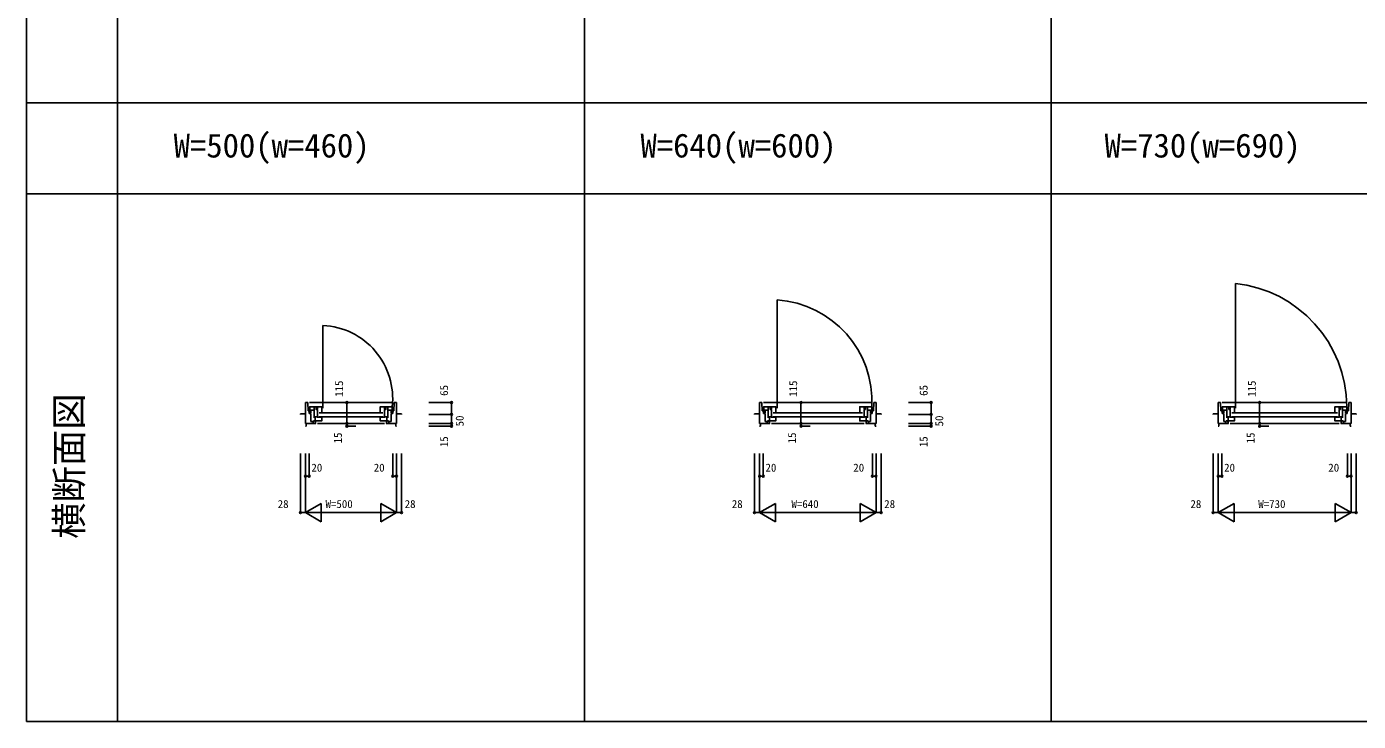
# Model space of a CAD drawing. Units: millimetres, scale not verified. Extents: x -13750 to 13750, y -10000 to 10000.
# Drawn here: x -13750 to -6428, y -10000 to -6181 of the extents above; entities that cross this region are included whole.
import ezdxf
from ezdxf.enums import TextEntityAlignment as Align

# ---------------------------------------------------------------- set-up
doc = ezdxf.new("R2010")
doc.units = ezdxf.units.MM
doc.header["$LTSCALE"] = 50
for name, color, linetype in [('0-0_0', 7, 'Continuous'), ('0-2_YKK_B1', 4, 'Continuous'), ('0-4_YKK_F1', 7, 'Continuous'), ('0-6_YKK_N1', 2, 'Continuous')]:
    doc.layers.add(name, color=color, linetype=linetype)
doc.styles.add('ＭＳ ゴシック', font='')
doc.styles.get('ＭＳ ゴシック').set_extended_font_data('MS Gothic')

msp = doc.modelspace()

# ---------------------------------------------------------------- linework, layer by layer
at = {"layer": '0-2_YKK_B1'}
for p, q in [((-7104.5, -8278), (-7104.5, -7592.5)), ((-9624.1, -8278), (-9624.1, -7683.5)), ((-12120.7, -8278), (-12120.7, -7823.5)), ((-12202.34, -8292.5), (-12204.7, -8247.5)), ((-11738.7, -8247.5), (-12194.7, -8247.5)), ((-12169.7, -8331.5), (-12169.7, -8270.5)), ((-11763.7, -8331.5), (-11763.7, -8270.5)), ((-11731.06, -8292.5), (-11728.7, -8247.5)), ((-9705.74, -8292.5), (-9708.1, -8247.5)), ((-9102.1, -8247.5), (-9698.1, -8247.5)), ((-9673.1, -8331.5), (-9673.1, -8270.5)), ((-9127.1, -8331.5), (-9127.1, -8270.5)), ((-9094.46, -8292.5), (-9092.1, -8247.5)), ((-7184.14, -8292.5), (-7186.5, -8247.5)), ((-6490.5, -8247.5), (-7176.5, -8247.5)), ((-7151.5, -8331.5), (-7151.5, -8270.5)), ((-6515.5, -8331.5), (-6515.5, -8270.5)), ((-6482.86, -8292.5), (-6480.5, -8247.5)), ((-12244.7, -8309.1), (-12244.7, -8312.5)), ((-12216.7, -8309.1), (-12216.7, -8362.5)), ((-12202.34, -8292.5), (-12186.7, -8292.5)), ((-12195.9, -8292.5), (-12195.9, -8307)), ((-12195.9, -8307), (-12186.7, -8307)), ((-12186.7, -8292.5), (-12186.7, -8303.5)), ((-12186.7, -8307), (-12186.7, -8352.5)), ((-12151.7, -8326.1), (-12169.7, -8326.1)), ((-12163, -8326.1), (-12163, -8348.5)), ((-11791.7, -8304.5), (-12141.7, -8304.5)), ((-11791.7, -8326.5), (-12141.7, -8326.5)), ((-11781.7, -8326.1), (-11763.7, -8326.1)), ((-11770.4, -8326.1), (-11770.4, -8348.5)), ((-11731.06, -8292.5), (-11746.7, -8292.5)), ((-11746.7, -8292.5), (-11746.7, -8303.5)), ((-11737.5, -8307), (-11746.7, -8307)), ((-11746.7, -8307), (-11746.7, -8352.5)), ((-11737.5, -8292.5), (-11737.5, -8307)), ((-11716.7, -8309.1), (-11716.7, -8362.5)), ((-11688.7, -8309.1), (-11688.7, -8312.5)), ((-9748.1, -8309.1), (-9748.1, -8312.5)), ((-9720.1, -8309.1), (-9720.1, -8362.5)), ((-9705.74, -8292.5), (-9690.1, -8292.5)), ((-9699.3, -8292.5), (-9699.3, -8307)), ((-9699.3, -8307), (-9690.1, -8307)), ((-9690.1, -8292.5), (-9690.1, -8303.5)), ((-9690.1, -8307), (-9690.1, -8352.5)), ((-9655.1, -8326.1), (-9673.1, -8326.1)), ((-9666.4, -8326.1), (-9666.4, -8348.5)), ((-9155.1, -8304.5), (-9645.1, -8304.5)), ((-9155.1, -8326.5), (-9645.1, -8326.5)), ((-9145.1, -8326.1), (-9127.1, -8326.1)), ((-9133.8, -8326.1), (-9133.8, -8348.5)), ((-9094.46, -8292.5), (-9110.1, -8292.5)), ((-9110.1, -8292.5), (-9110.1, -8303.5)), ((-9100.9, -8307), (-9110.1, -8307)), ((-9110.1, -8307), (-9110.1, -8352.5)), ((-9100.9, -8292.5), (-9100.9, -8307)), ((-9080.1, -8309.1), (-9080.1, -8362.5)), ((-9052.1, -8309.1), (-9052.1, -8312.5)), ((-7226.5, -8309.1), (-7226.5, -8312.5)), ((-7198.5, -8309.1), (-7198.5, -8362.5)), ((-7184.14, -8292.5), (-7168.5, -8292.5)), ((-7177.7, -8292.5), (-7177.7, -8307)), ((-7177.7, -8307), (-7168.5, -8307)), ((-7168.5, -8292.5), (-7168.5, -8303.5)), ((-7168.5, -8307), (-7168.5, -8352.5)), ((-7133.5, -8326.1), (-7151.5, -8326.1)), ((-7144.8, -8326.1), (-7144.8, -8348.5)), ((-6543.5, -8304.5), (-7123.5, -8304.5)), ((-6543.5, -8326.5), (-7123.5, -8326.5)), ((-6533.5, -8326.1), (-6515.5, -8326.1)), ((-6522.2, -8326.1), (-6522.2, -8348.5)), ((-6482.86, -8292.5), (-6498.5, -8292.5)), ((-6498.5, -8292.5), (-6498.5, -8303.5)), ((-6489.3, -8307), (-6498.5, -8307)), ((-6498.5, -8307), (-6498.5, -8352.5)), ((-6489.3, -8292.5), (-6489.3, -8307)), ((-6468.5, -8309.1), (-6468.5, -8362.5)), ((-6440.5, -8309.1), (-6440.5, -8312.5)), ((-12212.7, -8362.5), (-12216.7, -8362.5)), ((-12212.7, -8377.5), (-12216.7, -8377.5)), ((-12212.7, -8377.5), (-12212.7, -8362.5)), ((-12212.7, -8362.5), (-12160.7, -8362.5)), ((-12186.7, -8352.5), (-12174.7, -8352.5)), ((-12174.7, -8362.5), (-12174.7, -8352.5)), ((-12174.7, -8352.5), (-12170.5, -8352.5)), ((-12162.7, -8352.5), (-12167, -8352.5)), ((-12162.7, -8362.5), (-12162.7, -8352.5)), ((-11782.7, -8362.5), (-12150.7, -8362.5)), ((-11720.7, -8362.5), (-11772.7, -8362.5)), ((-11770.7, -8362.5), (-11770.7, -8352.5)), ((-11770.7, -8352.5), (-11766.4, -8352.5)), ((-11758.7, -8352.5), (-11762.9, -8352.5)), ((-11758.7, -8362.5), (-11758.7, -8352.5)), ((-11746.7, -8352.5), (-11758.7, -8352.5)), ((-11720.7, -8377.5), (-11720.7, -8362.5)), ((-11720.7, -8362.5), (-11716.7, -8362.5)), ((-11720.7, -8377.5), (-11716.7, -8377.5)), ((-9716.1, -8362.5), (-9720.1, -8362.5)), ((-9716.1, -8377.5), (-9720.1, -8377.5)), ((-9716.1, -8377.5), (-9716.1, -8362.5)), ((-9716.1, -8362.5), (-9664.1, -8362.5)), ((-9690.1, -8352.5), (-9678.1, -8352.5)), ((-9678.1, -8362.5), (-9678.1, -8352.5)), ((-9678.1, -8352.5), (-9673.9, -8352.5)), ((-9666.1, -8352.5), (-9670.4, -8352.5)), ((-9666.1, -8362.5), (-9666.1, -8352.5)), ((-9146.1, -8362.5), (-9654.1, -8362.5)), ((-9084.1, -8362.5), (-9136.1, -8362.5)), ((-9134.1, -8362.5), (-9134.1, -8352.5)), ((-9134.1, -8352.5), (-9129.8, -8352.5)), ((-9122.1, -8352.5), (-9126.3, -8352.5)), ((-9122.1, -8362.5), (-9122.1, -8352.5)), ((-9110.1, -8352.5), (-9122.1, -8352.5)), ((-9084.1, -8377.5), (-9084.1, -8362.5)), ((-9084.1, -8362.5), (-9080.1, -8362.5)), ((-9084.1, -8377.5), (-9080.1, -8377.5)), ((-7194.5, -8362.5), (-7198.5, -8362.5)), ((-7194.5, -8377.5), (-7198.5, -8377.5)), ((-7194.5, -8377.5), (-7194.5, -8362.5)), ((-7194.5, -8362.5), (-7142.5, -8362.5)), ((-7168.5, -8352.5), (-7156.5, -8352.5)), ((-7156.5, -8362.5), (-7156.5, -8352.5)), ((-7156.5, -8352.5), (-7152.3, -8352.5)), ((-7144.5, -8352.5), (-7148.8, -8352.5)), ((-7144.5, -8362.5), (-7144.5, -8352.5)), ((-6534.5, -8362.5), (-7132.5, -8362.5)), ((-6472.5, -8362.5), (-6524.5, -8362.5)), ((-6522.5, -8362.5), (-6522.5, -8352.5)), ((-6522.5, -8352.5), (-6518.2, -8352.5)), ((-6510.5, -8352.5), (-6514.7, -8352.5)), ((-6510.5, -8362.5), (-6510.5, -8352.5)), ((-6498.5, -8352.5), (-6510.5, -8352.5)), ((-6472.5, -8377.5), (-6472.5, -8362.5)), ((-6472.5, -8362.5), (-6468.5, -8362.5)), ((-6472.5, -8377.5), (-6468.5, -8377.5))]:
    msp.add_line(p, q, dxfattribs=at)
for points in [[(-12244.7, -8309.1), (-12216.7, -8309.1), (-12216.7, -8247.5), (-12204.7, -8247.5)], [(-12169.7, -8289.5), (-12193.7, -8289.5), (-12193.7, -8270.5), (-12151.7, -8270.5), (-12151.7, -8281.5)], [(-12158.5, -8270.5), (-12158.5, -8285), (-12151.7, -8285), (-12151.7, -8328.4), (-12141.2, -8328.4), (-12141.2, -8327.5), (-12127.7, -8327.5)], [(-12151.7, -8270.7), (-12127.7, -8270.7), (-12127.7, -8306.5)], [(-11774.9, -8270.5), (-11774.9, -8285), (-11781.7, -8285), (-11781.7, -8328.4), (-11792.2, -8328.4), (-11792.2, -8327.5), (-11805.7, -8327.5)], [(-11781.7, -8270.7), (-11805.7, -8270.7), (-11805.7, -8306.5)], [(-11763.7, -8289.5), (-11739.7, -8289.5), (-11739.7, -8270.5), (-11781.7, -8270.5), (-11781.7, -8281.5)], [(-11688.7, -8309.1), (-11716.7, -8309.1), (-11716.7, -8247.5), (-11728.7, -8247.5)], [(-9748.1, -8309.1), (-9720.1, -8309.1), (-9720.1, -8247.5), (-9708.1, -8247.5)], [(-9673.1, -8289.5), (-9697.1, -8289.5), (-9697.1, -8270.5), (-9655.1, -8270.5), (-9655.1, -8281.5)], [(-9661.9, -8270.5), (-9661.9, -8285), (-9655.1, -8285), (-9655.1, -8328.4), (-9644.6, -8328.4), (-9644.6, -8327.5), (-9631.1, -8327.5)], [(-9655.1, -8270.7), (-9631.1, -8270.7), (-9631.1, -8306.5)], [(-9138.3, -8270.5), (-9138.3, -8285), (-9145.1, -8285), (-9145.1, -8328.4), (-9155.6, -8328.4), (-9155.6, -8327.5), (-9169.1, -8327.5)], [(-9145.1, -8270.7), (-9169.1, -8270.7), (-9169.1, -8306.5)], [(-9127.1, -8289.5), (-9103.1, -8289.5), (-9103.1, -8270.5), (-9145.1, -8270.5), (-9145.1, -8281.5)], [(-9052.1, -8309.1), (-9080.1, -8309.1), (-9080.1, -8247.5), (-9092.1, -8247.5)], [(-7226.5, -8309.1), (-7198.5, -8309.1), (-7198.5, -8247.5), (-7186.5, -8247.5)], [(-7151.5, -8289.5), (-7175.5, -8289.5), (-7175.5, -8270.5), (-7133.5, -8270.5), (-7133.5, -8281.5)], [(-7140.3, -8270.5), (-7140.3, -8285), (-7133.5, -8285), (-7133.5, -8328.4), (-7123, -8328.4), (-7123, -8327.5), (-7109.5, -8327.5)], [(-7133.5, -8270.7), (-7109.5, -8270.7), (-7109.5, -8306.5)], [(-6526.7, -8270.5), (-6526.7, -8285), (-6533.5, -8285), (-6533.5, -8328.4), (-6544, -8328.4), (-6544, -8327.5), (-6557.5, -8327.5)], [(-6533.5, -8270.7), (-6557.5, -8270.7), (-6557.5, -8306.5)], [(-6515.5, -8289.5), (-6491.5, -8289.5), (-6491.5, -8270.5), (-6533.5, -8270.5), (-6533.5, -8281.5)], [(-6440.5, -8309.1), (-6468.5, -8309.1), (-6468.5, -8247.5), (-6480.5, -8247.5)], [(-12127.7, -8325.5), (-12127.7, -8348.5), (-12169.7, -8348.5), (-12169.7, -8344.5)], [(-11805.7, -8325.5), (-11805.7, -8348.5), (-11763.7, -8348.5), (-11763.7, -8344.5)], [(-9631.1, -8325.5), (-9631.1, -8348.5), (-9673.1, -8348.5), (-9673.1, -8344.5)], [(-9169.1, -8325.5), (-9169.1, -8348.5), (-9127.1, -8348.5), (-9127.1, -8344.5)], [(-7109.5, -8325.5), (-7109.5, -8348.5), (-7151.5, -8348.5), (-7151.5, -8344.5)], [(-6557.5, -8325.5), (-6557.5, -8348.5), (-6515.5, -8348.5), (-6515.5, -8344.5)]]:
    msp.add_lwpolyline(points, dxfattribs=at)
for centre, radius, start, end in [((-7177.63, -8274.74), 686.15, 0.35399, 83.88136), ((-9660.47, -8240.5), 558.18, 356.91864, 86.26356), ((-12140.54, -8226.29), 403.28, 353.70578, 87.17938)]:
    msp.add_arc(centre, radius, start, end, dxfattribs=at)
at = {"layer": '0-4_YKK_F1'}
for p, q in [((-13750, -10000), (-13750, 10000)), ((-13250, -10000), (-13250, 9500)), ((-10683.4, -10000), (-10683.4, 9500)), ((-8116.8, -10000), (-8116.8, 9500)), ((-13750, -6600), (13250, -6600)), ((-13750, -7100), (13250, -7100)), ((-13750, -10000), (13750, -10000))]:
    msp.add_line(p, q, dxfattribs=at)
at = {"layer": '0-6_YKK_N1'}
for p, q in [((-11989.27, -8362.5), (-11989.27, -8247.5)), ((-11538.7, -8247.5), (-11413.7, -8247.5)), ((-11413.7, -8247.5), (-11413.7, -8312.5)), ((-9492.67, -8362.5), (-9492.67, -8247.5)), ((-8902.1, -8247.5), (-8777.1, -8247.5)), ((-8777.1, -8247.5), (-8777.1, -8312.5)), ((-6971.07, -8362.5), (-6971.07, -8247.5)), ((-11538.7, -8312.5), (-11413.7, -8312.5)), ((-8902.1, -8312.5), (-8777.1, -8312.5)), ((-11989.27, -8377.5), (-11989.27, -8362.5)), ((-11989.27, -8377.5), (-11939.27, -8377.5)), ((-11538.7, -8362.5), (-11413.7, -8362.5)), ((-11538.7, -8377.5), (-11413.7, -8377.5)), ((-9492.67, -8377.5), (-9492.67, -8362.5)), ((-9492.67, -8377.5), (-9442.67, -8377.5)), ((-8902.1, -8362.5), (-8777.1, -8362.5)), ((-8902.1, -8377.5), (-8777.1, -8377.5)), ((-6971.07, -8377.5), (-6971.07, -8362.5)), ((-6971.07, -8377.5), (-6921.07, -8377.5)), ((-12244.7, -8527.5), (-12244.7, -8852.5)), ((-12196.7, -8527.5), (-12196.7, -8652.5)), ((-11736.7, -8527.5), (-11736.7, -8652.5)), ((-11716.7, -8527.5), (-11716.7, -8852.5)), ((-11688.7, -8527.5), (-11688.7, -8852.5)), ((-9748.1, -8527.5), (-9748.1, -8852.5)), ((-9700.1, -8527.5), (-9700.1, -8652.5)), ((-9100.1, -8527.5), (-9100.1, -8652.5)), ((-9080.1, -8527.5), (-9080.1, -8852.5)), ((-9052.1, -8527.5), (-9052.1, -8852.5)), ((-7226.5, -8527.5), (-7226.5, -8852.5)), ((-7178.5, -8527.5), (-7178.5, -8652.5)), ((-6488.5, -8527.5), (-6488.5, -8652.5)), ((-6468.5, -8527.5), (-6468.5, -8852.5)), ((-6440.5, -8527.5), (-6440.5, -8852.5)), ((-12196.7, -8652.5), (-12216.7, -8652.5)), ((-11736.7, -8652.5), (-11716.7, -8652.5)), ((-9700.1, -8652.5), (-9720.1, -8652.5)), ((-9100.1, -8652.5), (-9080.1, -8652.5)), ((-7178.5, -8652.5), (-7198.5, -8652.5)), ((-6488.5, -8652.5), (-6468.5, -8652.5)), ((-12216.7, -8852.5), (-12244.7, -8852.5)), ((-12216.7, -8852.5), (-11716.7, -8852.5)), ((-12216.7, -8852.5), (-12130.1, -8902.5)), ((-12130.1, -8802.5), (-12130.1, -8902.5)), ((-11716.7, -8852.5), (-11803.3, -8802.5)), ((-11803.3, -8802.5), (-11803.3, -8902.5)), ((-11716.7, -8852.5), (-11803.3, -8902.5)), ((-11716.7, -8852.5), (-11688.7, -8852.5)), ((-9720.1, -8852.5), (-9748.1, -8852.5)), ((-9720.1, -8852.5), (-9080.1, -8852.5)), ((-9720.1, -8852.5), (-9633.5, -8902.5)), ((-9633.5, -8802.5), (-9633.5, -8902.5)), ((-9080.1, -8852.5), (-9166.7, -8802.5)), ((-9166.7, -8802.5), (-9166.7, -8902.5)), ((-9080.1, -8852.5), (-9166.7, -8902.5)), ((-9080.1, -8852.5), (-9052.1, -8852.5)), ((-7198.5, -8852.5), (-7226.5, -8852.5)), ((-7198.5, -8852.5), (-6468.5, -8852.5)), ((-7198.5, -8852.5), (-7111.9, -8902.5)), ((-7111.9, -8802.5), (-7111.9, -8902.5)), ((-6468.5, -8852.5), (-6555.1, -8802.5)), ((-6555.1, -8802.5), (-6555.1, -8902.5)), ((-6468.5, -8852.5), (-6555.1, -8902.5)), ((-6468.5, -8852.5), (-6440.5, -8852.5))]:
    msp.add_line(p, q, dxfattribs=at)
for points in [[(-11413.7, -8312.5), (-11413.7, -8362.5), (-11413.7, -8377.5)], [(-8777.1, -8312.5), (-8777.1, -8362.5), (-8777.1, -8377.5)], [(-12216.7, -8527.5), (-12216.7, -8852.5), (-12130.1, -8802.5)], [(-9720.1, -8527.5), (-9720.1, -8852.5), (-9633.5, -8802.5)], [(-7198.5, -8527.5), (-7198.5, -8852.5), (-7111.9, -8802.5)]]:
    msp.add_lwpolyline(points, dxfattribs=at)
for centre in [(-11989.27, -8247.5), (-11413.7, -8247.5), (-9492.67, -8247.5), (-8777.1, -8247.5), (-6971.07, -8247.5), (-11413.7, -8312.5), (-8777.1, -8312.5), (-11989.27, -8362.5), (-11989.27, -8377.5), (-11413.7, -8362.5), (-11413.7, -8377.5), (-9492.67, -8362.5), (-9492.67, -8377.5), (-8777.1, -8362.5), (-8777.1, -8377.5), (-6971.07, -8362.5), (-6971.07, -8377.5), (-12216.7, -8652.5), (-12196.7, -8652.5), (-11736.7, -8652.5), (-11716.7, -8652.5), (-9720.1, -8652.5), (-9700.1, -8652.5), (-9100.1, -8652.5), (-9080.1, -8652.5), (-7198.5, -8652.5), (-7178.5, -8652.5), (-6488.5, -8652.5), (-6468.5, -8652.5), (-12244.7, -8852.5), (-11688.7, -8852.5), (-9748.1, -8852.5), (-9052.1, -8852.5), (-7226.5, -8852.5), (-6440.5, -8852.5)]:
    msp.add_circle(centre, 5, dxfattribs=at)

# ---------------------------------------------------------------- texts
at = {"layer": '0-0_0', "color": 3, "style": 'ＭＳ ゴシック'}
for s, p in [('W=500(w=460)', (-12941.7, -6940)), ('W=640(w=600)', (-10375.1, -6940)), ('W=730(w=690)', (-7823.5, -6940))]:
    msp.add_text(s, height=132, dxfattribs=at).set_placement(p, align=Align.BOTTOM_LEFT)
msp.add_text('横断面図', height=146.6, rotation=90, dxfattribs=at).set_placement((-13400, -8996.67), align=Align.BOTTOM_LEFT)
at = {"layer": '0-6_YKK_N1', "style": 'ＭＳ ゴシック'}
for s, p in [('115', (-11997.07, -8216.22)), ('65', (-11419.87, -8210.67)), ('115', (-9500.47, -8216.22)), ('65', (-8783.27, -8210.67)), ('115', (-6978.87, -8216.22)), ('50', (-11334, -8378.63)), ('50', (-8697.4, -8378.63)), ('15', (-12003.64, -8471.96)), ('15', (-9507.04, -8471.96)), ('15', (-6985.44, -8471.96)), ('15', (-11419.87, -8492.9)), ('15', (-8783.27, -8492.9))]:
    msp.add_text(s, height=43.99, rotation=90, dxfattribs=at).set_placement(p, align=Align.BOTTOM_LEFT)
for s, p in [('20', (-12184.42, -8640.5)), ('20', (-11841.66, -8640.5)), ('20', (-9687.82, -8640.5)), ('20', (-9205.06, -8640.5)), ('20', (-7166.22, -8640.5)), ('20', (-6593.46, -8640.5)), ('28', (-12369.56, -8840.5)), ('W=500', (-12106.7, -8840.5)), ('28', (-11671.52, -8840.5)), ('28', (-9872.96, -8840.5)), ('W=640', (-9545.1, -8840.5)), ('28', (-9034.92, -8840.5)), ('28', (-7351.36, -8840.5)), ('W=730', (-6978.5, -8840.5))]:
    msp.add_text(s, height=43.99, dxfattribs=at).set_placement(p, align=Align.BOTTOM_LEFT)

doc.saveas('drawing.dxf')
